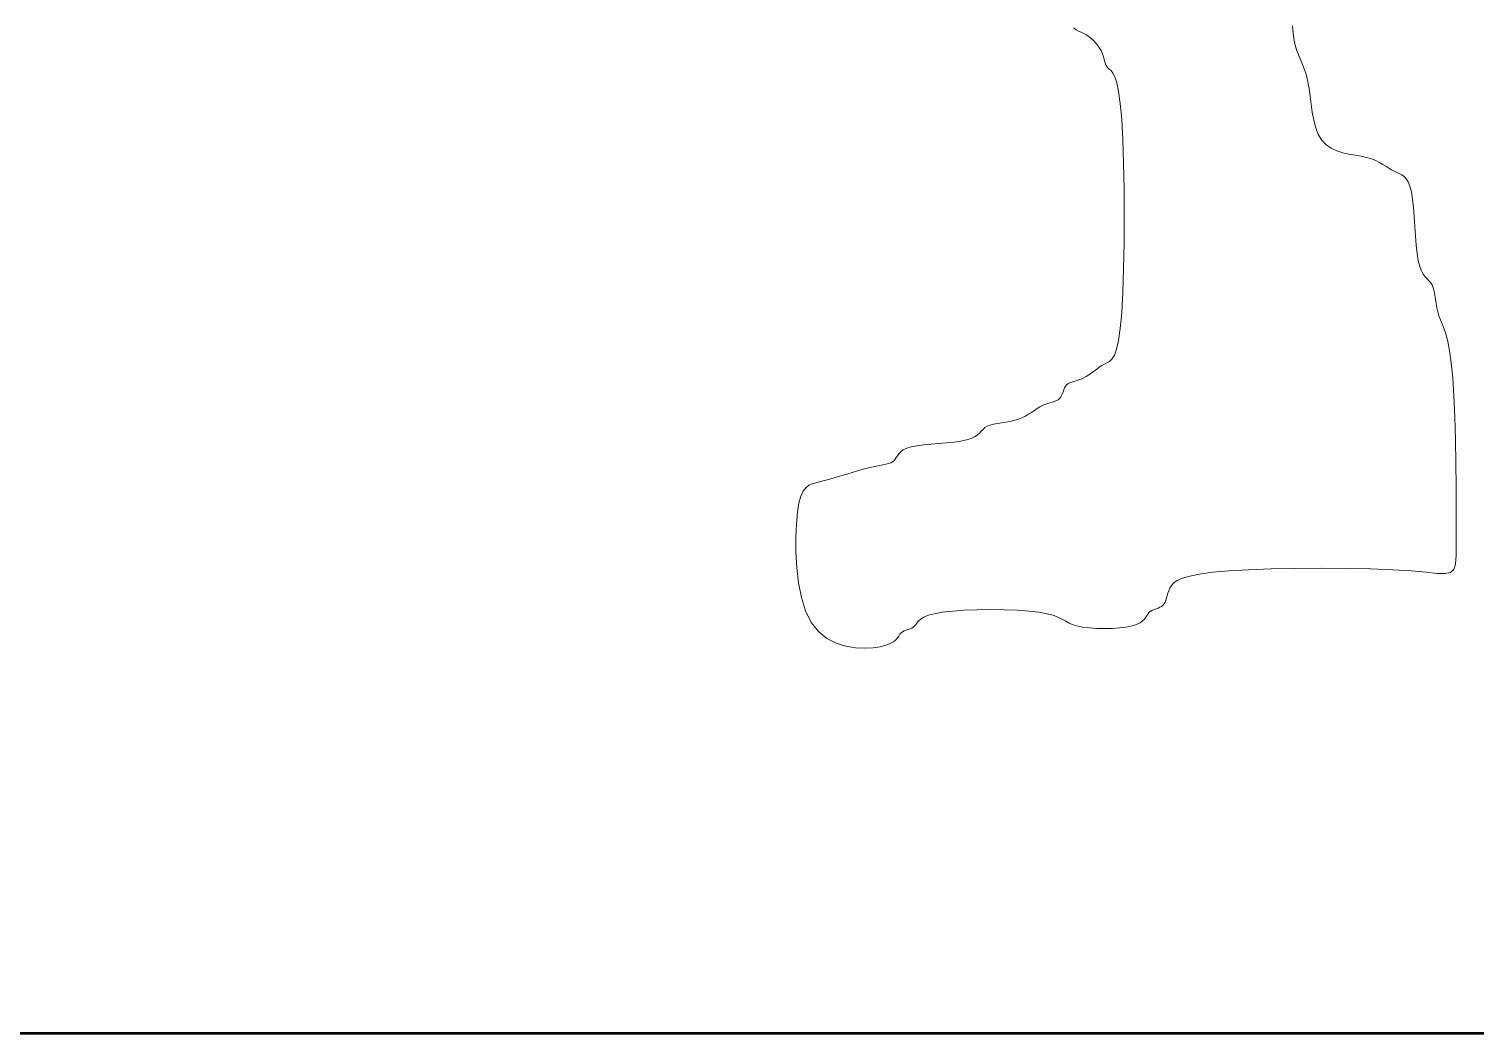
# Model space of a CAD drawing. Header units: millimetres. Extents: x 42 to 552, y 43 to 535.
# Drawn here: x 283.9056 to 284.0024, y 504.2378 to 504.305 of the extents above; entities that cross this region are included whole.
import ezdxf

# ---------------------------------------------------------------- set-up
doc = ezdxf.new("R2010")
doc.units = ezdxf.units.MM
doc.header["$LTSCALE"] = 0.75
doc.header["$MEASUREMENT"] = 0
doc.layers.add('Gramado', color=9, linetype='Continuous', lineweight=0)
doc.layers.add('Paredes', color=7, linetype='Continuous', lineweight=50)

# ---------------------------------------------------------------- blocks, each defined once
blk = doc.blocks.new('arbusto7vista')
for p, q in [((-0.65161, 0.18853), (-0.6513, 0.18828)), ((-0.6513, 0.18828), (-0.65097, 0.18809)), ((-0.65097, 0.18809), (-0.65063, 0.18794)), ((-0.65063, 0.18794), (-0.65028, 0.18778)), ((-0.62226, 0.18778), (-0.62233, 0.1888)), ((-0.65028, 0.18778), (-0.64994, 0.18759)), ((-0.64994, 0.18759), (-0.6496, 0.18736)), ((-0.6496, 0.18736), (-0.64927, 0.18709)), ((-0.64927, 0.18709), (-0.64895, 0.1868)), ((-0.64895, 0.1868), (-0.64866, 0.18649)), ((-0.64866, 0.18649), (-0.6484, 0.18616)), ((-0.6484, 0.18616), (-0.64817, 0.18582)), ((-0.62212, 0.18686), (-0.62226, 0.18778)), ((-0.62192, 0.18605), (-0.62212, 0.18686)), ((-0.6217, 0.18535), (-0.62192, 0.18605)), ((-0.64817, 0.18582), (-0.64797, 0.18548)), ((-0.64797, 0.18548), (-0.64782, 0.18513)), ((-0.64782, 0.18513), (-0.6477, 0.18479)), ((-0.6477, 0.18479), (-0.6476, 0.18446)), ((-0.6476, 0.18446), (-0.64751, 0.18415)), ((-0.64751, 0.18415), (-0.64742, 0.18386)), ((-0.62145, 0.1847), (-0.6217, 0.18535)), ((-0.62119, 0.18409), (-0.62145, 0.1847)), ((-0.62094, 0.18348), (-0.62119, 0.18409)), ((-0.64742, 0.18386), (-0.64732, 0.18359)), ((-0.64732, 0.18359), (-0.6472, 0.18336)), ((-0.6472, 0.18336), (-0.64705, 0.18317)), ((-0.64705, 0.18317), (-0.64686, 0.183)), ((-0.64686, 0.183), (-0.64663, 0.1828)), ((-0.64663, 0.1828), (-0.64638, 0.18248)), ((-0.64638, 0.18248), (-0.64613, 0.18196)), ((-0.62069, 0.18284), (-0.62094, 0.18348)), ((-0.62046, 0.18213), (-0.62069, 0.18284)), ((-0.62027, 0.18132), (-0.62046, 0.18213)), ((-0.64613, 0.18196), (-0.64587, 0.18115)), ((-0.64587, 0.18115), (-0.64562, 0.17999)), ((-0.62012, 0.1804), (-0.62027, 0.18132)), ((-0.61998, 0.17938), (-0.62012, 0.1804)), ((-0.64562, 0.17999), (-0.6454, 0.17838)), ((-0.6454, 0.17838), (-0.6452, 0.17625)), ((-0.61985, 0.17831), (-0.61998, 0.17938)), ((-0.61969, 0.17723), (-0.61985, 0.17831)), ((-0.6452, 0.17625), (-0.64505, 0.17355)), ((-0.61949, 0.17616), (-0.61969, 0.17723)), ((-0.61923, 0.17516), (-0.61949, 0.17616)), ((-0.61888, 0.17425), (-0.61923, 0.17516)), ((-0.64505, 0.17355), (-0.64494, 0.17039)), ((-0.61842, 0.17348), (-0.61888, 0.17425)), ((-0.61784, 0.17287), (-0.61842, 0.17348)), ((-0.61716, 0.1724), (-0.61784, 0.17287)), ((-0.6164, 0.17206), (-0.61716, 0.1724)), ((-0.64494, 0.17039), (-0.64488, 0.16694)), ((-0.6156, 0.17181), (-0.6164, 0.17206)), ((-0.61477, 0.17162), (-0.6156, 0.17181)), ((-0.61394, 0.17147), (-0.61477, 0.17162)), ((-0.61315, 0.17133), (-0.61394, 0.17147)), ((-0.61242, 0.17117), (-0.61315, 0.17133)), ((-0.61177, 0.17098), (-0.61242, 0.17117)), ((-0.61119, 0.17075), (-0.61177, 0.17098)), ((-0.61068, 0.17051), (-0.61119, 0.17075)), ((-0.61023, 0.17025), (-0.61068, 0.17051)), ((-0.60982, 0.16999), (-0.61023, 0.17025)), ((-0.60943, 0.16974), (-0.60982, 0.16999)), ((-0.60908, 0.16952), (-0.60943, 0.16974)), ((-0.60873, 0.16933), (-0.60908, 0.16952)), ((-0.60838, 0.16917), (-0.60873, 0.16933)), ((-0.60804, 0.16902), (-0.60838, 0.16917)), ((-0.60771, 0.16886), (-0.60804, 0.16902)), ((-0.6074, 0.16863), (-0.60771, 0.16886)), ((-0.60711, 0.16833), (-0.6074, 0.16863)), ((-0.64488, 0.16694), (-0.64486, 0.16333)), ((-0.60684, 0.1679), (-0.60711, 0.16833)), ((-0.60661, 0.16732), (-0.60684, 0.1679)), ((-0.60642, 0.16656), (-0.60661, 0.16732)), ((-0.60627, 0.16559), (-0.60642, 0.16656)), ((-0.60614, 0.16447), (-0.60627, 0.16559)), ((-0.64486, 0.16333), (-0.64488, 0.15972)), ((-0.60605, 0.16323), (-0.60614, 0.16447)), ((-0.60596, 0.16194), (-0.60605, 0.16323)), ((-0.60587, 0.16066), (-0.60596, 0.16194)), ((-0.64488, 0.15972), (-0.64494, 0.15626)), ((-0.60577, 0.15942), (-0.60587, 0.16066)), ((-0.60565, 0.15829), (-0.60577, 0.15942)), ((-0.6055, 0.15733), (-0.60565, 0.15829)), ((-0.6053, 0.15657), (-0.6055, 0.15733)), ((-0.64494, 0.15626), (-0.64505, 0.15311)), ((-0.60508, 0.15598), (-0.6053, 0.15657)), ((-0.60483, 0.15554), (-0.60508, 0.15598)), ((-0.60457, 0.1552), (-0.60483, 0.15554)), ((-0.60431, 0.15492), (-0.60457, 0.1552)), ((-0.60407, 0.15467), (-0.60431, 0.15492)), ((-0.64505, 0.15311), (-0.6452, 0.15041)), ((-0.60384, 0.15441), (-0.60407, 0.15467)), ((-0.60365, 0.1541), (-0.60384, 0.15441)), ((-0.6035, 0.15371), (-0.60365, 0.1541)), ((-0.60337, 0.15326), (-0.6035, 0.15371)), ((-0.60328, 0.15275), (-0.60337, 0.15326)), ((-0.60319, 0.1522), (-0.60328, 0.15275)), ((-0.6031, 0.15163), (-0.60319, 0.1522)), ((-0.603, 0.15105), (-0.6031, 0.15163)), ((-0.60288, 0.15049), (-0.603, 0.15105)), ((-0.6452, 0.15041), (-0.6454, 0.14828)), ((-0.60273, 0.14995), (-0.60288, 0.15049)), ((-0.60253, 0.14944), (-0.60273, 0.14995)), ((-0.60231, 0.14891), (-0.60253, 0.14944)), ((-0.6454, 0.14828), (-0.64563, 0.14667)), ((-0.60206, 0.14829), (-0.60231, 0.14891)), ((-0.6018, 0.14753), (-0.60206, 0.14829)), ((-0.60154, 0.14654), (-0.6018, 0.14753)), ((-0.64589, 0.1455), (-0.64618, 0.1447)), ((-0.64563, 0.14667), (-0.64589, 0.1455)), ((-0.6013, 0.14528), (-0.60154, 0.14654)), ((-0.60107, 0.14366), (-0.6013, 0.14528)), ((-0.64786, 0.1433), (-0.6482, 0.14307)), ((-0.64751, 0.14349), (-0.64786, 0.1433)), ((-0.64717, 0.14365), (-0.64751, 0.14349)), ((-0.64683, 0.14386), (-0.64717, 0.14365)), ((-0.6465, 0.14418), (-0.64683, 0.14386)), ((-0.64618, 0.1447), (-0.6465, 0.14418)), ((-0.60088, 0.14164), (-0.60107, 0.14366)), ((-0.65097, 0.14137), (-0.6513, 0.14127)), ((-0.65063, 0.14149), (-0.65097, 0.14137)), ((-0.65028, 0.14164), (-0.65063, 0.14149)), ((-0.64994, 0.14184), (-0.65028, 0.14164)), ((-0.64959, 0.14206), (-0.64994, 0.14184)), ((-0.64924, 0.14231), (-0.64959, 0.14206)), ((-0.6489, 0.14257), (-0.64924, 0.14231)), ((-0.64855, 0.14282), (-0.6489, 0.14257)), ((-0.6482, 0.14307), (-0.64855, 0.14282)), ((-0.60073, 0.13918), (-0.60088, 0.14164)), ((-0.65314, 0.13954), (-0.65324, 0.13929)), ((-0.65305, 0.1398), (-0.65314, 0.13954)), ((-0.65296, 0.14005), (-0.65305, 0.1398)), ((-0.65286, 0.1403), (-0.65296, 0.14005)), ((-0.65274, 0.14053), (-0.65286, 0.1403)), ((-0.65259, 0.14072), (-0.65274, 0.14053)), ((-0.6524, 0.14087), (-0.65259, 0.14072)), ((-0.65216, 0.14099), (-0.6524, 0.14087)), ((-0.6519, 0.14109), (-0.65216, 0.14099)), ((-0.65161, 0.14118), (-0.6519, 0.14109)), ((-0.6513, 0.14127), (-0.65161, 0.14118)), ((-0.65652, 0.13753), (-0.65689, 0.13729)), ((-0.65617, 0.13776), (-0.65652, 0.13753)), ((-0.65582, 0.13795), (-0.65617, 0.13776)), ((-0.65548, 0.1381), (-0.65582, 0.13795)), ((-0.65514, 0.13823), (-0.65548, 0.1381)), ((-0.65481, 0.13832), (-0.65514, 0.13823)), ((-0.65449, 0.13841), (-0.65481, 0.13832)), ((-0.6542, 0.1385), (-0.65449, 0.13841)), ((-0.65394, 0.1386), (-0.6542, 0.1385)), ((-0.65371, 0.13872), (-0.65394, 0.1386)), ((-0.65351, 0.13887), (-0.65371, 0.13872)), ((-0.65336, 0.13907), (-0.65351, 0.13887)), ((-0.65324, 0.13929), (-0.65336, 0.13907)), ((-0.60061, 0.13637), (-0.60073, 0.13918)), ((-0.66185, 0.13556), (-0.66237, 0.13546)), ((-0.6613, 0.13564), (-0.66185, 0.13556)), ((-0.66073, 0.13573), (-0.6613, 0.13564)), ((-0.66016, 0.13583), (-0.66073, 0.13573)), ((-0.65959, 0.13595), (-0.66016, 0.13583)), ((-0.65905, 0.13611), (-0.65959, 0.13595)), ((-0.65856, 0.1363), (-0.65905, 0.13611)), ((-0.65809, 0.13652), (-0.65856, 0.1363)), ((-0.65767, 0.13677), (-0.65809, 0.13652)), ((-0.65726, 0.13703), (-0.65767, 0.13677)), ((-0.65689, 0.13729), (-0.65726, 0.13703)), ((-0.60053, 0.13334), (-0.60061, 0.13637)), ((-0.6649, 0.13376), (-0.66537, 0.13353)), ((-0.66454, 0.134), (-0.6649, 0.13376)), ((-0.66425, 0.13426), (-0.66454, 0.134)), ((-0.664, 0.13452), (-0.66425, 0.13426)), ((-0.66377, 0.13476), (-0.664, 0.13452)), ((-0.66352, 0.13499), (-0.66377, 0.13476)), ((-0.66321, 0.13518), (-0.66352, 0.13499)), ((-0.66282, 0.13534), (-0.66321, 0.13518)), ((-0.66237, 0.13546), (-0.66282, 0.13534)), ((-0.67479, 0.13175), (-0.67504, 0.13149)), ((-0.67444, 0.132), (-0.67479, 0.13175)), ((-0.67398, 0.13222), (-0.67444, 0.132)), ((-0.67337, 0.13241), (-0.67398, 0.13222)), ((-0.6726, 0.13257), (-0.67337, 0.13241)), ((-0.67169, 0.13269), (-0.6726, 0.13257)), ((-0.6707, 0.13279), (-0.67169, 0.13269)), ((-0.66967, 0.13288), (-0.6707, 0.13279)), ((-0.66864, 0.13296), (-0.66967, 0.13288)), ((-0.66765, 0.13306), (-0.66864, 0.13296)), ((-0.66675, 0.13318), (-0.66765, 0.13306)), ((-0.66598, 0.13334), (-0.66675, 0.13318)), ((-0.66537, 0.13353), (-0.66598, 0.13334)), ((-0.60047, 0.13022), (-0.60053, 0.13334)), ((-0.67826, 0.1298), (-0.67891, 0.12965)), ((-0.67769, 0.12992), (-0.67826, 0.1298)), ((-0.67719, 0.13002), (-0.67769, 0.12992)), ((-0.67677, 0.13011), (-0.67719, 0.13002)), ((-0.67641, 0.1302), (-0.67677, 0.13011)), ((-0.67612, 0.13029), (-0.67641, 0.1302)), ((-0.67587, 0.13042), (-0.67612, 0.13029)), ((-0.67568, 0.13057), (-0.67587, 0.13042)), ((-0.67552, 0.13076), (-0.67568, 0.13057)), ((-0.67538, 0.13099), (-0.67552, 0.13076)), ((-0.67523, 0.13123), (-0.67538, 0.13099)), ((-0.67504, 0.13149), (-0.67523, 0.13123)), ((-0.60044, 0.12715), (-0.60047, 0.13022)), ((-0.68537, 0.1278), (-0.68602, 0.12764)), ((-0.68464, 0.12799), (-0.68537, 0.1278)), ((-0.68384, 0.12822), (-0.68464, 0.12799)), ((-0.683, 0.12847), (-0.68384, 0.12822)), ((-0.68214, 0.12872), (-0.683, 0.12847)), ((-0.68128, 0.12898), (-0.68214, 0.12872)), ((-0.68044, 0.12923), (-0.68128, 0.12898)), ((-0.67964, 0.12945), (-0.68044, 0.12923)), ((-0.67891, 0.12965), (-0.67964, 0.12945)), ((-0.68786, 0.12646), (-0.68816, 0.12579)), ((-0.68751, 0.12694), (-0.68786, 0.12646)), ((-0.68708, 0.12726), (-0.68751, 0.12694)), ((-0.68659, 0.12748), (-0.68708, 0.12726)), ((-0.68602, 0.12764), (-0.68659, 0.12748)), ((-0.60042, 0.12425), (-0.60044, 0.12715)), ((-0.68841, 0.12487), (-0.6886, 0.12365)), ((-0.68816, 0.12579), (-0.68841, 0.12487)), ((-0.60042, 0.12166), (-0.60042, 0.12425)), ((-0.68875, 0.12211), (-0.68883, 0.1203)), ((-0.6886, 0.12365), (-0.68875, 0.12211)), ((-0.68883, 0.1203), (-0.68883, 0.11833)), ((-0.60042, 0.1195), (-0.60042, 0.12166)), ((-0.68883, 0.11833), (-0.68872, 0.11627)), ((-0.60043, 0.11786), (-0.60042, 0.1195)), ((-0.68872, 0.11627), (-0.68848, 0.1142)), ((-0.60073, 0.11598), (-0.60051, 0.11671)), ((-0.60051, 0.11671), (-0.60043, 0.11786)), ((-0.63823, 0.11418), (-0.63776, 0.11451)), ((-0.63776, 0.11451), (-0.63707, 0.11482)), ((-0.63707, 0.11482), (-0.63609, 0.11511)), ((-0.63609, 0.11511), (-0.63478, 0.11538)), ((-0.63478, 0.11538), (-0.63306, 0.11561)), ((-0.63306, 0.11561), (-0.63089, 0.1158)), ((-0.63089, 0.1158), (-0.62823, 0.11596)), ((-0.62823, 0.11596), (-0.62518, 0.11606)), ((-0.62518, 0.11606), (-0.62189, 0.11613)), ((-0.62189, 0.11613), (-0.61848, 0.11615)), ((-0.61848, 0.11615), (-0.6151, 0.11613)), ((-0.6151, 0.11613), (-0.61187, 0.11606)), ((-0.61187, 0.11606), (-0.60893, 0.11596)), ((-0.60893, 0.11596), (-0.60642, 0.1158)), ((-0.60642, 0.1158), (-0.60444, 0.11562)), ((-0.60444, 0.11562), (-0.60295, 0.11547)), ((-0.60295, 0.11547), (-0.60188, 0.11543)), ((-0.60188, 0.11543), (-0.60117, 0.11557)), ((-0.60117, 0.11557), (-0.60073, 0.11598)), ((-0.68848, 0.1142), (-0.68808, 0.11223)), ((-0.6392, 0.11217), (-0.63911, 0.11248)), ((-0.63911, 0.11248), (-0.63901, 0.11281)), ((-0.63901, 0.11281), (-0.63889, 0.11315)), ((-0.63889, 0.11315), (-0.63874, 0.1135)), ((-0.63874, 0.1135), (-0.63853, 0.11384)), ((-0.63853, 0.11384), (-0.63823, 0.11418)), ((-0.68808, 0.11223), (-0.68752, 0.11043)), ((-0.68752, 0.11043), (-0.68676, 0.10888)), ((-0.66921, 0.11027), (-0.66786, 0.11042)), ((-0.66786, 0.11042), (-0.66628, 0.11053)), ((-0.66628, 0.11053), (-0.66455, 0.11059)), ((-0.66455, 0.11059), (-0.66275, 0.11061)), ((-0.66275, 0.11061), (-0.66094, 0.11059)), ((-0.66094, 0.11059), (-0.65921, 0.11053)), ((-0.65921, 0.11053), (-0.65763, 0.11042)), ((-0.65763, 0.11042), (-0.65628, 0.11027)), ((-0.64151, 0.11027), (-0.64132, 0.11042)), ((-0.64132, 0.11042), (-0.64109, 0.11054)), ((-0.64109, 0.11054), (-0.64084, 0.11064)), ((-0.64084, 0.11064), (-0.64059, 0.11073)), ((-0.64059, 0.11073), (-0.64033, 0.11082)), ((-0.64033, 0.11082), (-0.64008, 0.11092)), ((-0.64008, 0.11092), (-0.63986, 0.11104)), ((-0.63986, 0.11104), (-0.63966, 0.11119)), ((-0.63966, 0.11119), (-0.63951, 0.11138)), ((-0.63951, 0.11138), (-0.63939, 0.11162)), ((-0.63939, 0.11162), (-0.63929, 0.11188)), ((-0.63929, 0.11188), (-0.6392, 0.11217)), ((-0.68676, 0.10888), (-0.68579, 0.10767)), ((-0.67291, 0.10842), (-0.67275, 0.10861)), ((-0.67275, 0.10861), (-0.67259, 0.10884)), ((-0.67259, 0.10884), (-0.67239, 0.10909)), ((-0.67239, 0.10909), (-0.6721, 0.10934)), ((-0.6721, 0.10934), (-0.67168, 0.1096)), ((-0.67168, 0.1096), (-0.67109, 0.10985)), ((-0.67109, 0.10985), (-0.67028, 0.11007)), ((-0.67028, 0.11007), (-0.66921, 0.11027)), ((-0.65628, 0.11027), (-0.65521, 0.11007)), ((-0.65521, 0.11007), (-0.65439, 0.10985)), ((-0.65439, 0.10985), (-0.65374, 0.1096)), ((-0.65374, 0.1096), (-0.65322, 0.10934)), ((-0.65322, 0.10934), (-0.65277, 0.10909)), ((-0.65277, 0.10909), (-0.65232, 0.10884)), ((-0.65232, 0.10884), (-0.65182, 0.10861)), ((-0.65182, 0.10861), (-0.6512, 0.10842)), ((-0.64382, 0.10842), (-0.64321, 0.10861)), ((-0.64321, 0.10861), (-0.64274, 0.10884)), ((-0.64274, 0.10884), (-0.6424, 0.10909)), ((-0.6424, 0.10909), (-0.64214, 0.10934)), ((-0.64214, 0.10934), (-0.64196, 0.1096)), ((-0.64196, 0.1096), (-0.6418, 0.10985)), ((-0.6418, 0.10985), (-0.64167, 0.11007)), ((-0.64167, 0.11007), (-0.64151, 0.11027)), ((-0.68579, 0.10767), (-0.68466, 0.10676)), ((-0.68466, 0.10676), (-0.68343, 0.10612)), ((-0.67575, 0.10632), (-0.67544, 0.10658)), ((-0.67544, 0.10658), (-0.67522, 0.10683)), ((-0.67522, 0.10683), (-0.67506, 0.10708)), ((-0.67506, 0.10708), (-0.67491, 0.10731)), ((-0.67491, 0.10731), (-0.67475, 0.1075)), ((-0.67475, 0.1075), (-0.67456, 0.10765)), ((-0.67456, 0.10765), (-0.67433, 0.10777)), ((-0.67433, 0.10777), (-0.67409, 0.10787)), ((-0.67409, 0.10787), (-0.67383, 0.10796)), ((-0.67383, 0.10796), (-0.67357, 0.10805)), ((-0.67357, 0.10805), (-0.67332, 0.10815)), ((-0.67332, 0.10815), (-0.6731, 0.10827)), ((-0.6731, 0.10827), (-0.67291, 0.10842)), ((-0.6512, 0.10842), (-0.65043, 0.10827)), ((-0.65043, 0.10827), (-0.64953, 0.10816)), ((-0.64953, 0.10816), (-0.64854, 0.1081)), ((-0.64854, 0.1081), (-0.64751, 0.10808)), ((-0.64751, 0.10808), (-0.64648, 0.1081)), ((-0.64648, 0.1081), (-0.64549, 0.10816)), ((-0.64549, 0.10816), (-0.64459, 0.10827)), ((-0.64459, 0.10827), (-0.64382, 0.10842)), ((-0.68343, 0.10612), (-0.68214, 0.10571)), ((-0.68214, 0.10571), (-0.68085, 0.1055)), ((-0.68085, 0.1055), (-0.67961, 0.10544)), ((-0.67961, 0.10544), (-0.67849, 0.10551)), ((-0.67849, 0.10551), (-0.67752, 0.10565)), ((-0.67752, 0.10565), (-0.67676, 0.10585)), ((-0.67676, 0.10585), (-0.67618, 0.10607)), ((-0.67618, 0.10607), (-0.67575, 0.10632))]:
    blk.add_line(p, q)

msp = doc.modelspace()

# ---------------------------------------------------------------- linework, layer by layer
at = {"layer": 'Paredes'}
msp.add_line((279.76666, 504.237764), (323.776492, 504.237764), dxfattribs=at)

# ---------------------------------------------------------------- block references
at = {"layer": 'Gramado', "xscale": 0.5, "yscale": 0.5, "zscale": 0.5}
msp.add_blockref('arbusto7vista', (284.30131, 504.210816), dxfattribs=at)

doc.saveas('drawing.dxf')
